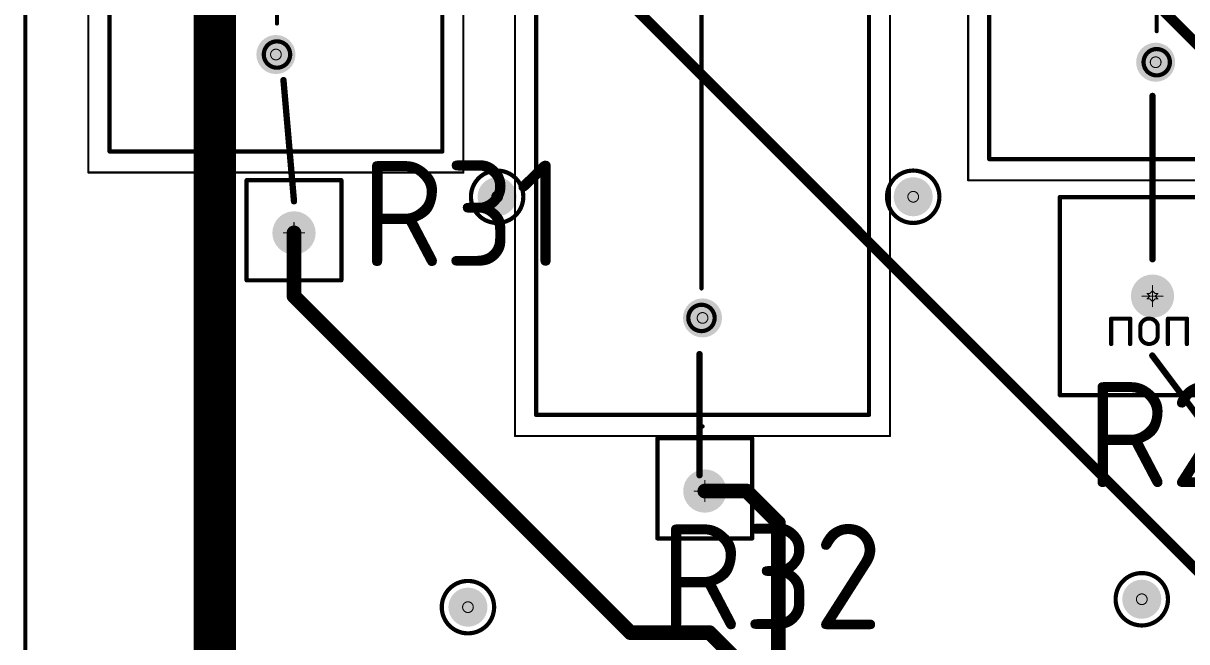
# Model space of a CAD drawing. Header units: millimetres. Extents: x 3219 to 51106, y -14166 to 2063.
# Drawn here: x 5516.4 to 5571.6, y 1854.7 to 1884.1 of the extents above; entities that cross this region are included whole.
import ezdxf

# ---------------------------------------------------------------- set-up
doc = ezdxf.new("R2010")
doc.units = ezdxf.units.MM
doc.layers.get('0').update_dxf_attribs({"lineweight": 53})
for name, color, linetype in [('Bottom Layer', 5, 'Continuous'), ('Bottom Solder', 6, 'Continuous'), ('Drill Drawing', 1, 'Continuous'), ('Mechanical 1', 6, 'Continuous'), ('Mechanical 15', 56, 'Continuous'), ('Multi-Layer', 9, 'Continuous'), ('Top 3D Body', 76, 'Continuous'), ('Top Layer', 1, 'Continuous'), ('Top Overlay', 2, 'Continuous'), ('Top Solder', 216, 'Continuous')]:
    doc.layers.add(name, color=color, linetype=linetype)
doc.styles.add('GOST type B', font='GOST_B.TTF', dxfattribs={"height": 3.5})

# ---------------------------------------------------------------- blocks, each defined once
blk = doc.blocks.new('_2_33__1___1PIN_8')
at = {"layer": 'Bottom Layer'}
h = blk.add_hatch(color=5, dxfattribs=at)
edge = h.paths.add_edge_path()
edge.add_arc((0, 0), 0.925, 0, 360)
at = {"layer": 'Bottom Solder'}
h = blk.add_hatch(color=6, dxfattribs=at)
edge = h.paths.add_edge_path()
edge.add_arc((0, 0), 1.027, 0, 360)
at = {"layer": 'Multi-Layer'}
h = blk.add_hatch(color=9, dxfattribs=at)
edge = h.paths.add_edge_path()
edge.add_arc((0, 0), 0.925, 0, 360)
at = {"layer": 'Top Layer'}
h = blk.add_hatch(color=1, dxfattribs=at)
edge = h.paths.add_edge_path()
edge.add_arc((0, 0), 0.925, 0, 360)
at = {"layer": 'Top Solder'}
h = blk.add_hatch(color=216, dxfattribs=at)
edge = h.paths.add_edge_path()
edge.add_arc((0, 0), 1.027, 0, 360)
at = {"layer": 'Mechanical 15'}
for points in [[(-0.5, 0, 0.05, 0.05, 0), (0.5, 0, 0.05, 0.05, 0)], [(0, 0.5, 0.05, 0.05, 0), (0, -0.5, 0.05, 0.05, 0)]]:
    blk.add_lwpolyline(points, format="xyseb", dxfattribs=at)
for points in [[(-0.513, 0, 0.025, 0.025, 1), (-0.488, 0, 0.025, 0.025, 1)], [(-0.013, 0.5, 0.025, 0.025, 1), (0.012, 0.5, 0.025, 0.025, 1)], [(0.487, 0, 0.025, 0.025, 1), (0.512, 0, 0.025, 0.025, 1)], [(-0.013, -0.5, 0.025, 0.025, 1), (0.012, -0.5, 0.025, 0.025, 1)]]:
    blk.add_lwpolyline(points, format="xyseb", close=True, dxfattribs=at)
at = {"layer": 'Top 3D Body'}
for points in [[(-2.25, 2.247, 0.2, 0.2, 0), (-2.25, -2.246, 0.2, 0.2, 0)], [(-2.25, 2.247, 0.2, 0.2, 0), (2.5, 2.247, 0.2, 0.2, 0)], [(2.5, 2.247, 0.2, 0.2, 0), (2.5, -2.246, 0.2, 0.2, 0)], [(-2.25, -2.246, 0.2, 0.2, 0), (2.5, -2.246, 0.2, 0.2, 0)]]:
    blk.add_lwpolyline(points, format="xyseb", dxfattribs=at)
for points in [[(-2.3, 2.247, 0.1, 0.1, 1), (-2.2, 2.247, 0.1, 0.1, 1)], [(-2.3, 2.247, 0.1, 0.1, 1), (-2.2, 2.247, 0.1, 0.1, 1)], [(2.45, 2.247, 0.1, 0.1, 1), (2.55, 2.247, 0.1, 0.1, 1)], [(2.45, 2.247, 0.1, 0.1, 1), (2.55, 2.247, 0.1, 0.1, 1)], [(-2.3, -2.246, 0.1, 0.1, 1), (-2.2, -2.246, 0.1, 0.1, 1)], [(-2.3, -2.246, 0.1, 0.1, 1), (-2.2, -2.246, 0.1, 0.1, 1)], [(2.45, -2.246, 0.1, 0.1, 1), (2.55, -2.246, 0.1, 0.1, 1)], [(2.45, -2.246, 0.1, 0.1, 1), (2.55, -2.246, 0.1, 0.1, 1)]]:
    blk.add_lwpolyline(points, format="xyseb", close=True, dxfattribs=at)
at = {"layer": 'Top Overlay'}
for points in [[(-2.25, 2.25, 0.2, 0.2, 0), (2.5, 2.25, 0.2, 0.2, 0)], [(-2.25, 2.25, 0.2, 0.2, 0), (-2.25, -2.25, 0.2, 0.2, 0)], [(2.5, 2.25, 0.2, 0.2, 0), (2.5, -2.25, 0.2, 0.2, 0)], [(-2.25, -2.25, 0.2, 0.2, 0), (2.5, -2.25, 0.2, 0.2, 0)]]:
    blk.add_lwpolyline(points, format="xyseb", dxfattribs=at)
for points in [[(-2.3, 2.25, 0.1, 0.1, 1), (-2.2, 2.25, 0.1, 0.1, 1)], [(-2.3, 2.25, 0.1, 0.1, 1), (-2.2, 2.25, 0.1, 0.1, 1)], [(2.45, 2.25, 0.1, 0.1, 1), (2.55, 2.25, 0.1, 0.1, 1)], [(2.45, 2.25, 0.1, 0.1, 1), (2.55, 2.25, 0.1, 0.1, 1)], [(-2.3, -2.25, 0.1, 0.1, 1), (-2.2, -2.25, 0.1, 0.1, 1)], [(-2.3, -2.25, 0.1, 0.1, 1), (-2.2, -2.25, 0.1, 0.1, 1)], [(2.45, -2.25, 0.1, 0.1, 1), (2.55, -2.25, 0.1, 0.1, 1)], [(2.45, -2.25, 0.1, 0.1, 1), (2.55, -2.25, 0.1, 0.1, 1)]]:
    blk.add_lwpolyline(points, format="xyseb", close=True, dxfattribs=at)
blk = doc.blocks.new('_2_33__1___1PIN_9')
at = {"layer": 'Bottom Layer'}
h = blk.add_hatch(color=5, dxfattribs=at)
edge = h.paths.add_edge_path()
edge.add_arc((0, 0), 0.925, 0, 360)
at = {"layer": 'Bottom Solder'}
h = blk.add_hatch(color=6, dxfattribs=at)
edge = h.paths.add_edge_path()
edge.add_arc((0, 0), 1.027, 0, 360)
at = {"layer": 'Multi-Layer'}
h = blk.add_hatch(color=9, dxfattribs=at)
edge = h.paths.add_edge_path()
edge.add_arc((0, 0), 0.925, 0, 360)
at = {"layer": 'Top Layer'}
h = blk.add_hatch(color=1, dxfattribs=at)
edge = h.paths.add_edge_path()
edge.add_arc((0, 0), 0.925, 0, 360)
at = {"layer": 'Top Solder'}
h = blk.add_hatch(color=216, dxfattribs=at)
edge = h.paths.add_edge_path()
edge.add_arc((0, 0), 1.027, 0, 360)
at = {"layer": 'Mechanical 15'}
for points in [[(-0.5, 0, 0.05, 0.05, 0), (0.5, 0, 0.05, 0.05, 0)], [(0, 0.5, 0.05, 0.05, 0), (0, -0.5, 0.05, 0.05, 0)]]:
    blk.add_lwpolyline(points, format="xyseb", dxfattribs=at)
for points in [[(-0.513, 0, 0.025, 0.025, 1), (-0.488, 0, 0.025, 0.025, 1)], [(-0.013, 0.5, 0.025, 0.025, 1), (0.012, 0.5, 0.025, 0.025, 1)], [(0.487, 0, 0.025, 0.025, 1), (0.512, 0, 0.025, 0.025, 1)], [(-0.013, -0.5, 0.025, 0.025, 1), (0.012, -0.5, 0.025, 0.025, 1)]]:
    blk.add_lwpolyline(points, format="xyseb", close=True, dxfattribs=at)
at = {"layer": 'Top 3D Body'}
for points in [[(-2.25, 2.247, 0.2, 0.2, 0), (-2.25, -2.246, 0.2, 0.2, 0)], [(-2.25, 2.247, 0.2, 0.2, 0), (2.5, 2.247, 0.2, 0.2, 0)], [(2.5, 2.247, 0.2, 0.2, 0), (2.5, -2.246, 0.2, 0.2, 0)], [(-2.25, -2.246, 0.2, 0.2, 0), (2.5, -2.246, 0.2, 0.2, 0)]]:
    blk.add_lwpolyline(points, format="xyseb", dxfattribs=at)
for points in [[(-2.3, 2.247, 0.1, 0.1, 1), (-2.2, 2.247, 0.1, 0.1, 1)], [(-2.3, 2.247, 0.1, 0.1, 1), (-2.2, 2.247, 0.1, 0.1, 1)], [(2.45, 2.247, 0.1, 0.1, 1), (2.55, 2.247, 0.1, 0.1, 1)], [(2.45, 2.247, 0.1, 0.1, 1), (2.55, 2.247, 0.1, 0.1, 1)], [(-2.3, -2.246, 0.1, 0.1, 1), (-2.2, -2.246, 0.1, 0.1, 1)], [(-2.3, -2.246, 0.1, 0.1, 1), (-2.2, -2.246, 0.1, 0.1, 1)], [(2.45, -2.246, 0.1, 0.1, 1), (2.55, -2.246, 0.1, 0.1, 1)], [(2.45, -2.246, 0.1, 0.1, 1), (2.55, -2.246, 0.1, 0.1, 1)]]:
    blk.add_lwpolyline(points, format="xyseb", close=True, dxfattribs=at)
at = {"layer": 'Top Overlay'}
for points in [[(-2.25, 2.25, 0.2, 0.2, 0), (2.5, 2.25, 0.2, 0.2, 0)], [(-2.25, 2.25, 0.2, 0.2, 0), (-2.25, -2.25, 0.2, 0.2, 0)], [(2.5, 2.25, 0.2, 0.2, 0), (2.5, -2.25, 0.2, 0.2, 0)], [(-2.25, -2.25, 0.2, 0.2, 0), (2.5, -2.25, 0.2, 0.2, 0)]]:
    blk.add_lwpolyline(points, format="xyseb", dxfattribs=at)
for points in [[(-2.3, 2.25, 0.1, 0.1, 1), (-2.2, 2.25, 0.1, 0.1, 1)], [(-2.3, 2.25, 0.1, 0.1, 1), (-2.2, 2.25, 0.1, 0.1, 1)], [(2.45, 2.25, 0.1, 0.1, 1), (2.55, 2.25, 0.1, 0.1, 1)], [(2.45, 2.25, 0.1, 0.1, 1), (2.55, 2.25, 0.1, 0.1, 1)], [(-2.3, -2.25, 0.1, 0.1, 1), (-2.2, -2.25, 0.1, 0.1, 1)], [(-2.3, -2.25, 0.1, 0.1, 1), (-2.2, -2.25, 0.1, 0.1, 1)], [(2.45, -2.25, 0.1, 0.1, 1), (2.55, -2.25, 0.1, 0.1, 1)], [(2.45, -2.25, 0.1, 0.1, 1), (2.55, -2.25, 0.1, 0.1, 1)]]:
    blk.add_lwpolyline(points, format="xyseb", close=True, dxfattribs=at)
blk = doc.blocks.new('DAR71210TU_14')
at = {"layer": 'Bottom Layer'}
h = blk.add_hatch(color=5, dxfattribs=at)
edge = h.paths.add_edge_path()
edge.add_arc((50.8, 0), 0.825, 0, 360)
at = {"layer": 'Bottom Solder'}
h = blk.add_hatch(color=6, dxfattribs=at)
edge = h.paths.add_edge_path()
edge.add_arc((50.8, 0), 0.927, 0, 360)
at = {"layer": 'Multi-Layer'}
h = blk.add_hatch(color=9, dxfattribs=at)
edge = h.paths.add_edge_path()
edge.add_arc((50.8, 0), 0.825, 0, 360)
at = {"layer": 'Top Layer'}
h = blk.add_hatch(color=1, dxfattribs=at)
edge = h.paths.add_edge_path()
edge.add_arc((50.8, 0), 0.825, 0, 360)
at = {"layer": 'Top Solder'}
h = blk.add_hatch(color=216, dxfattribs=at)
edge = h.paths.add_edge_path()
edge.add_arc((50.8, 0), 0.927, 0, 360)
at = {"layer": 'Mechanical 15'}
for points in [[(56.4, -8.9, 0.1, 0.1, 0), (56.4, 8.9, 0.1, 0.1, 0)], [(-5.6, -8.9, 0.1, 0.1, 0), (56.4, -8.9, 0.1, 0.1, 0)]]:
    blk.add_lwpolyline(points, format="xyseb", dxfattribs=at)
blk.add_lwpolyline([(56.375, -8.9, 0.05, 0.05, 1), (56.425, -8.9, 0.05, 0.05, 1)], format="xyseb", close=True, dxfattribs=at)
blk.add_lwpolyline([(56.375, -8.9, 0.05, 0.05, 1), (56.425, -8.9, 0.05, 0.05, 1)], format="xyseb", close=True, dxfattribs=at)
at = {"layer": 'Top 3D Body'}
for points in [[(55.4, -7.9, 0.1, 0.1, 0), (55.4, 7.9, 0.1, 0.1, 0)], [(-4.6, -7.9, 0.1, 0.1, 0), (55.4, -7.9, 0.1, 0.1, 0)]]:
    blk.add_lwpolyline(points, format="xyseb", dxfattribs=at)
blk.add_lwpolyline([(55.375, -7.9, 0.05, 0.05, 1), (55.425, -7.9, 0.05, 0.05, 1)], format="xyseb", close=True, dxfattribs=at)
blk.add_lwpolyline([(55.375, -7.9, 0.05, 0.05, 1), (55.425, -7.9, 0.05, 0.05, 1)], format="xyseb", close=True, dxfattribs=at)
at = {"layer": 'Top Overlay'}
for points in [[(55.4, -7.9, 0.2, 0.2, 0), (55.4, 7.9, 0.2, 0.2, 0)], [(24.375, 0.05, 0.2, 0.2, 0), (49.325, 0.05, 0.2, 0.2, 0)], [(-4.6, -7.9, 0.2, 0.2, 0), (55.4, -7.9, 0.2, 0.2, 0)]]:
    blk.add_lwpolyline(points, format="xyseb", dxfattribs=at)
for points in [[(51.425, 0.05, 0.2, 0.2, 1), (50.175, 0.05, 0.2, 0.2, 1)], [(49.275, 0.05, 0.1, 0.1, 1), (49.375, 0.05, 0.1, 0.1, 1)], [(50.125, 0.05, 0.1, 0.1, 1), (50.225, 0.05, 0.1, 0.1, 1)], [(51.375, 0.05, 0.1, 0.1, 1), (51.475, 0.05, 0.1, 0.1, 1)], [(55.35, -7.9, 0.1, 0.1, 1), (55.45, -7.9, 0.1, 0.1, 1)], [(55.35, -7.9, 0.1, 0.1, 1), (55.45, -7.9, 0.1, 0.1, 1)]]:
    blk.add_lwpolyline(points, format="xyseb", close=True, dxfattribs=at)
blk = doc.blocks.new('_2_33_2_1PIN_31')
at = {"layer": 'Bottom Layer'}
h = blk.add_hatch(color=5, dxfattribs=at)
edge = h.paths.add_edge_path()
edge.add_arc((0, 0), 0.925, 0, 360)
at = {"layer": 'Bottom Solder'}
h = blk.add_hatch(color=6, dxfattribs=at)
edge = h.paths.add_edge_path()
edge.add_arc((0, 0), 1.027, 0, 360)
at = {"layer": 'Multi-Layer'}
h = blk.add_hatch(color=9, dxfattribs=at)
edge = h.paths.add_edge_path()
edge.add_arc((0, 0), 0.925, 0, 360)
at = {"layer": 'Top Layer'}
h = blk.add_hatch(color=1, dxfattribs=at)
edge = h.paths.add_edge_path()
edge.add_arc((0, 0), 0.925, 0, 360)
at = {"layer": 'Top Solder'}
h = blk.add_hatch(color=216, dxfattribs=at)
edge = h.paths.add_edge_path()
edge.add_arc((0, 0), 1.027, 0, 360)
at = {"layer": 'Mechanical 1'}
for points in [[(4.7, 4.4, 0.2, 0.2, 0), (-4.7, 4.4, 0.2, 0.2, 0)], [(-4.7, -4.4, 0.2, 0.2, 0), (-4.7, 4.4, 0.2, 0.2, 0)], [(4.7, -4.4, 0.2, 0.2, 0), (4.7, 4.4, 0.2, 0.2, 0)], [(4.7, -4.4, 0.2, 0.2, 0), (-4.7, -4.4, 0.2, 0.2, 0)]]:
    blk.add_lwpolyline(points, format="xyseb", dxfattribs=at)
for points in [[(-4.75, 4.4, 0.1, 0.1, 1), (-4.65, 4.4, 0.1, 0.1, 1)], [(-4.75, 4.4, 0.1, 0.1, 1), (-4.65, 4.4, 0.1, 0.1, 1)], [(4.65, 4.4, 0.1, 0.1, 1), (4.75, 4.4, 0.1, 0.1, 1)], [(4.65, 4.4, 0.1, 0.1, 1), (4.75, 4.4, 0.1, 0.1, 1)], [(-4.75, -4.4, 0.1, 0.1, 1), (-4.65, -4.4, 0.1, 0.1, 1)], [(-4.75, -4.4, 0.1, 0.1, 1), (-4.65, -4.4, 0.1, 0.1, 1)], [(4.65, -4.4, 0.1, 0.1, 1), (4.75, -4.4, 0.1, 0.1, 1)], [(4.65, -4.4, 0.1, 0.1, 1), (4.75, -4.4, 0.1, 0.1, 1)]]:
    blk.add_lwpolyline(points, format="xyseb", close=True, dxfattribs=at)
at = {"layer": 'Mechanical 15'}
for points in [[(0.5, 0, 0.05, 0.05, 0), (-0.5, 0, 0.05, 0.05, 0)], [(0, -0.5, 0.05, 0.05, 0), (0, 0.5, 0.05, 0.05, 0)]]:
    blk.add_lwpolyline(points, format="xyseb", dxfattribs=at)
for points in [[(-0.513, 0, 0.025, 0.025, 1), (-0.488, 0, 0.025, 0.025, 1)], [(-0.013, 0.5, 0.025, 0.025, 1), (0.012, 0.5, 0.025, 0.025, 1)], [(0.487, 0, 0.025, 0.025, 1), (0.512, 0, 0.025, 0.025, 1)], [(-0.013, -0.5, 0.025, 0.025, 1), (0.012, -0.5, 0.025, 0.025, 1)]]:
    blk.add_lwpolyline(points, format="xyseb", close=True, dxfattribs=at)
at = {"layer": 'Top Overlay'}
for points in [[(-4.7, -4.4, 0.2, 0.2, 0), (-4.7, 4.4, 0.2, 0.2, 0)], [(4.7, 4.4, 0.2, 0.2, 0), (-4.7, 4.4, 0.2, 0.2, 0)], [(4.7, -4.4, 0.2, 0.2, 0), (4.7, 4.4, 0.2, 0.2, 0)], [(4.7, -4.4, 0.2, 0.2, 0), (-4.7, -4.4, 0.2, 0.2, 0)]]:
    blk.add_lwpolyline(points, format="xyseb", dxfattribs=at)
for points in [[(-4.75, 4.4, 0.1, 0.1, 1), (-4.65, 4.4, 0.1, 0.1, 1)], [(-4.75, 4.4, 0.1, 0.1, 1), (-4.65, 4.4, 0.1, 0.1, 1)], [(4.65, 4.4, 0.1, 0.1, 1), (4.75, 4.4, 0.1, 0.1, 1)], [(4.65, 4.4, 0.1, 0.1, 1), (4.75, 4.4, 0.1, 0.1, 1)], [(-4.75, -4.4, 0.1, 0.1, 1), (-4.65, -4.4, 0.1, 0.1, 1)], [(-4.75, -4.4, 0.1, 0.1, 1), (-4.65, -4.4, 0.1, 0.1, 1)], [(4.65, -4.4, 0.1, 0.1, 1), (4.75, -4.4, 0.1, 0.1, 1)], [(4.65, -4.4, 0.1, 0.1, 1), (4.75, -4.4, 0.1, 0.1, 1)]]:
    blk.add_lwpolyline(points, format="xyseb", close=True, dxfattribs=at)
blk = doc.blocks.new('DAR71210TU_78')
at = {"layer": 'Bottom Layer'}
h = blk.add_hatch(color=5, dxfattribs=at)
edge = h.paths.add_edge_path()
edge.add_arc((0, 0), 0.825, 0, 360)
at = {"layer": 'Bottom Solder'}
h = blk.add_hatch(color=6, dxfattribs=at)
edge = h.paths.add_edge_path()
edge.add_arc((0, 0), 0.927, 0, 360)
at = {"layer": 'Multi-Layer'}
h = blk.add_hatch(color=9, dxfattribs=at)
edge = h.paths.add_edge_path()
edge.add_arc((0, 0), 0.825, 0, 360)
at = {"layer": 'Top Layer'}
h = blk.add_hatch(color=1, dxfattribs=at)
edge = h.paths.add_edge_path()
edge.add_arc((0, 0), 0.825, 0, 360)
at = {"layer": 'Top Solder'}
h = blk.add_hatch(color=216, dxfattribs=at)
edge = h.paths.add_edge_path()
edge.add_arc((0, 0), 0.927, 0, 360)
at = {"layer": 'Mechanical 15'}
for points in [[(56.4, 8.9, 0.1, 0.1, 0), (-5.6, 8.9, 0.1, 0.1, 0)], [(-5.6, 8.9, 0.1, 0.1, 0), (-5.6, -8.9, 0.1, 0.1, 0)], [(-5.6, -8.9, 0.1, 0.1, 0), (56.4, -8.9, 0.1, 0.1, 0)]]:
    blk.add_lwpolyline(points, format="xyseb", dxfattribs=at)
for points in [[(-5.625, 8.9, 0.05, 0.05, 1), (-5.575, 8.9, 0.05, 0.05, 1)], [(-5.625, 8.9, 0.05, 0.05, 1), (-5.575, 8.9, 0.05, 0.05, 1)], [(-5.625, -8.9, 0.05, 0.05, 1), (-5.575, -8.9, 0.05, 0.05, 1)], [(-5.625, -8.9, 0.05, 0.05, 1), (-5.575, -8.9, 0.05, 0.05, 1)]]:
    blk.add_lwpolyline(points, format="xyseb", close=True, dxfattribs=at)
at = {"layer": 'Top 3D Body'}
for points in [[(-4.6, 7.9, 0.1, 0.1, 0), (55.4, 7.9, 0.1, 0.1, 0)], [(-4.6, 7.9, 0.1, 0.1, 0), (-4.6, -7.9, 0.1, 0.1, 0)], [(-4.6, -7.9, 0.1, 0.1, 0), (55.4, -7.9, 0.1, 0.1, 0)]]:
    blk.add_lwpolyline(points, format="xyseb", dxfattribs=at)
for points in [[(-4.625, 7.9, 0.05, 0.05, 1), (-4.575, 7.9, 0.05, 0.05, 1)], [(-4.625, 7.9, 0.05, 0.05, 1), (-4.575, 7.9, 0.05, 0.05, 1)], [(-4.625, -7.9, 0.05, 0.05, 1), (-4.575, -7.9, 0.05, 0.05, 1)], [(-4.625, -7.9, 0.05, 0.05, 1), (-4.575, -7.9, 0.05, 0.05, 1)]]:
    blk.add_lwpolyline(points, format="xyseb", close=True, dxfattribs=at)
at = {"layer": 'Top Overlay'}
for points in [[(-4.6, 7.9, 0.2, 0.2, 0), (55.4, 7.9, 0.2, 0.2, 0)], [(-4.6, 7.9, 0.2, 0.2, 0), (-4.6, -7.9, 0.2, 0.2, 0)], [(-5.2, 0, 0.1, 0.1, -1), (-5.1, 0, 0.1, 0.1, 0)], [(-5.1, 0, 0.1, 0.1, -1), (-5.2, 0, 0.1, 0.1, 0)], [(21.875, 0.05, 0.2, 0.2, 0), (1.4, 0.05, 0.2, 0.2, 0)], [(-4.6, -7.9, 0.2, 0.2, 0), (55.4, -7.9, 0.2, 0.2, 0)]]:
    blk.add_lwpolyline(points, format="xyseb", dxfattribs=at)
for points in [[(-4.65, 7.9, 0.1, 0.1, 1), (-4.55, 7.9, 0.1, 0.1, 1)], [(-4.65, 7.9, 0.1, 0.1, 1), (-4.55, 7.9, 0.1, 0.1, 1)], [(0.625, 0.05, 0.2, 0.2, 1), (-0.625, 0.05, 0.2, 0.2, 1)], [(-5.225, 0, 0.05, 0.05, 1), (-5.175, 0, 0.05, 0.05, 1)], [(-5.225, 0, 0.05, 0.05, 1), (-5.175, 0, 0.05, 0.05, 1)], [(-5.125, 0, 0.05, 0.05, 1), (-5.075, 0, 0.05, 0.05, 1)], [(-5.125, 0, 0.05, 0.05, 1), (-5.075, 0, 0.05, 0.05, 1)], [(-0.675, 0.05, 0.1, 0.1, 1), (-0.575, 0.05, 0.1, 0.1, 1)], [(0.575, 0.05, 0.1, 0.1, 1), (0.675, 0.05, 0.1, 0.1, 1)], [(1.35, 0.05, 0.1, 0.1, 1), (1.45, 0.05, 0.1, 0.1, 1)], [(-4.65, -7.9, 0.1, 0.1, 1), (-4.55, -7.9, 0.1, 0.1, 1)], [(-4.65, -7.9, 0.1, 0.1, 1), (-4.55, -7.9, 0.1, 0.1, 1)]]:
    blk.add_lwpolyline(points, format="xyseb", close=True, dxfattribs=at)
blk = doc.blocks.new('DAR71210TU_79')
at = {"layer": 'Bottom Layer'}
h = blk.add_hatch(color=5, dxfattribs=at)
edge = h.paths.add_edge_path()
edge.add_arc((50.8, 0), 0.825, 0, 360)
at = {"layer": 'Bottom Solder'}
h = blk.add_hatch(color=6, dxfattribs=at)
edge = h.paths.add_edge_path()
edge.add_arc((50.8, 0), 0.927, 0, 360)
at = {"layer": 'Multi-Layer'}
h = blk.add_hatch(color=9, dxfattribs=at)
edge = h.paths.add_edge_path()
edge.add_arc((50.8, 0), 0.825, 0, 360)
at = {"layer": 'Top Layer'}
h = blk.add_hatch(color=1, dxfattribs=at)
edge = h.paths.add_edge_path()
edge.add_arc((50.8, 0), 0.825, 0, 360)
at = {"layer": 'Top Solder'}
h = blk.add_hatch(color=216, dxfattribs=at)
edge = h.paths.add_edge_path()
edge.add_arc((50.8, 0), 0.927, 0, 360)
at = {"layer": 'Mechanical 15'}
for points in [[(56.4, 8.9, 0.1, 0.1, 0), (-5.6, 8.9, 0.1, 0.1, 0)], [(56.4, -8.9, 0.1, 0.1, 0), (56.4, 8.9, 0.1, 0.1, 0)], [(56.4, -8.9, 0.1, 0.1, 0), (-5.6, -8.9, 0.1, 0.1, 0)]]:
    blk.add_lwpolyline(points, format="xyseb", dxfattribs=at)
for points in [[(56.375, 8.9, 0.05, 0.05, 1), (56.425, 8.9, 0.05, 0.05, 1)], [(56.375, 8.9, 0.05, 0.05, 1), (56.425, 8.9, 0.05, 0.05, 1)], [(56.375, -8.9, 0.05, 0.05, 1), (56.425, -8.9, 0.05, 0.05, 1)], [(56.375, -8.9, 0.05, 0.05, 1), (56.425, -8.9, 0.05, 0.05, 1)]]:
    blk.add_lwpolyline(points, format="xyseb", close=True, dxfattribs=at)
at = {"layer": 'Top 3D Body'}
for points in [[(55.4, 7.9, 0.1, 0.1, 0), (-4.6, 7.9, 0.1, 0.1, 0)], [(55.4, -7.9, 0.1, 0.1, 0), (55.4, 7.9, 0.1, 0.1, 0)], [(55.4, -7.9, 0.1, 0.1, 0), (-4.6, -7.9, 0.1, 0.1, 0)]]:
    blk.add_lwpolyline(points, format="xyseb", dxfattribs=at)
for points in [[(55.375, 7.9, 0.05, 0.05, 1), (55.425, 7.9, 0.05, 0.05, 1)], [(55.375, 7.9, 0.05, 0.05, 1), (55.425, 7.9, 0.05, 0.05, 1)], [(55.375, -7.9, 0.05, 0.05, 1), (55.425, -7.9, 0.05, 0.05, 1)], [(55.375, -7.9, 0.05, 0.05, 1), (55.425, -7.9, 0.05, 0.05, 1)]]:
    blk.add_lwpolyline(points, format="xyseb", close=True, dxfattribs=at)
at = {"layer": 'Top Overlay'}
for points in [[(55.4, 7.9, 0.2, 0.2, 0), (-4.6, 7.9, 0.2, 0.2, 0)], [(55.4, -7.9, 0.2, 0.2, 0), (55.4, 7.9, 0.2, 0.2, 0)], [(49.325, 0.05, 0.2, 0.2, 0), (24.375, 0.05, 0.2, 0.2, 0)], [(55.4, -7.9, 0.2, 0.2, 0), (-4.6, -7.9, 0.2, 0.2, 0)]]:
    blk.add_lwpolyline(points, format="xyseb", dxfattribs=at)
for points in [[(55.35, 7.9, 0.1, 0.1, 1), (55.45, 7.9, 0.1, 0.1, 1)], [(55.35, 7.9, 0.1, 0.1, 1), (55.45, 7.9, 0.1, 0.1, 1)], [(51.425, 0.05, 0.2, 0.2, 1), (50.175, 0.05, 0.2, 0.2, 1)], [(49.275, 0.05, 0.1, 0.1, 1), (49.375, 0.05, 0.1, 0.1, 1)], [(50.125, 0.05, 0.1, 0.1, 1), (50.225, 0.05, 0.1, 0.1, 1)], [(51.375, 0.05, 0.1, 0.1, 1), (51.475, 0.05, 0.1, 0.1, 1)], [(55.35, -7.9, 0.1, 0.1, 1), (55.45, -7.9, 0.1, 0.1, 1)], [(55.35, -7.9, 0.1, 0.1, 1), (55.45, -7.9, 0.1, 0.1, 1)]]:
    blk.add_lwpolyline(points, format="xyseb", close=True, dxfattribs=at)

msp = doc.modelspace()

# ---------------------------------------------------------------- hatches: boundary and pattern name
at = {"layer": 'Bottom Layer'}
h = msp.add_hatch(color=5, dxfattribs=at)
edge = h.paths.add_edge_path()
edge.add_arc((5538.871, 1875.823), 0.825, 0, 360)
h = msp.add_hatch(color=5, dxfattribs=at)
edge = h.paths.add_edge_path()
edge.add_arc((5558.621, 1875.823), 0.825, 0, 360)
h = msp.add_hatch(color=5, dxfattribs=at)
edge = h.paths.add_edge_path()
edge.add_arc((5569.471, 1856.723), 0.825, 0, 360)
h = msp.add_hatch(color=5, dxfattribs=at)
edge = h.paths.add_edge_path()
edge.add_arc((5537.486, 1856.348), 0.825, 0, 360)
at = {"layer": 'Bottom Solder'}
h = msp.add_hatch(color=6, dxfattribs=at)
edge = h.paths.add_edge_path()
edge.add_arc((5538.871, 1875.823), 0.927, 0, 360)
h = msp.add_hatch(color=6, dxfattribs=at)
edge = h.paths.add_edge_path()
edge.add_arc((5558.621, 1875.823), 0.927, 0, 360)
h = msp.add_hatch(color=6, dxfattribs=at)
edge = h.paths.add_edge_path()
edge.add_arc((5537.486, 1856.348), 0.927, 0, 360)
h = msp.add_hatch(color=6, dxfattribs=at)
edge = h.paths.add_edge_path()
edge.add_arc((5569.471, 1856.723), 0.927, 0, 360)
at = {"layer": 'Multi-Layer'}
h = msp.add_hatch(color=9, dxfattribs=at)
edge = h.paths.add_edge_path()
edge.add_arc((5538.871, 1875.823), 0.825, 0, 360)
h = msp.add_hatch(color=9, dxfattribs=at)
edge = h.paths.add_edge_path()
edge.add_arc((5558.621, 1875.823), 0.825, 0, 360)
h = msp.add_hatch(color=9, dxfattribs=at)
edge = h.paths.add_edge_path()
edge.add_arc((5569.471, 1856.723), 0.825, 0, 360)
h = msp.add_hatch(color=9, dxfattribs=at)
edge = h.paths.add_edge_path()
edge.add_arc((5537.486, 1856.348), 0.825, 0, 360)
at = {"layer": 'Top Layer'}
h = msp.add_hatch(color=1, dxfattribs=at)
edge = h.paths.add_edge_path()
edge.add_arc((5538.871, 1875.823), 0.825, 0, 360)
h = msp.add_hatch(color=1, dxfattribs=at)
edge = h.paths.add_edge_path()
edge.add_arc((5558.621, 1875.823), 0.825, 0, 360)
h = msp.add_hatch(color=1, dxfattribs=at)
edge = h.paths.add_edge_path()
edge.add_arc((5569.471, 1856.723), 0.825, 0, 360)
h = msp.add_hatch(color=1, dxfattribs=at)
edge = h.paths.add_edge_path()
edge.add_arc((5537.486, 1856.348), 0.825, 0, 360)
at = {"layer": 'Top Solder'}
h = msp.add_hatch(color=216, dxfattribs=at)
edge = h.paths.add_edge_path()
edge.add_arc((5538.871, 1875.823), 0.927, 0, 360)
h = msp.add_hatch(color=216, dxfattribs=at)
edge = h.paths.add_edge_path()
edge.add_arc((5558.621, 1875.823), 0.927, 0, 360)
h = msp.add_hatch(color=216, dxfattribs=at)
edge = h.paths.add_edge_path()
edge.add_arc((5537.486, 1856.348), 0.927, 0, 360)
h = msp.add_hatch(color=216, dxfattribs=at)
edge = h.paths.add_edge_path()
edge.add_arc((5569.471, 1856.723), 0.927, 0, 360)

# ---------------------------------------------------------------- linework, layer by layer
at = {"layer": 'Bottom Layer'}
for points in [[(5525.471, 1844.702, 2, 2, 0), (5525.471, 1949.223, 2, 2, 0)], [(5529.229, 1871.108, 0.7, 0.7, 0), (5529.229, 1874.108, 0.7, 0.7, 0)], [(5529.229, 1871.108, 0.7, 0.7, 0), (5545.194, 1855.142, 0.7, 0.7, 0)], [(5545.194, 1855.142, 0.7, 0.7, 0), (5548.944, 1855.142, 0.7, 0.7, 0)], [(5548.944, 1855.142, 0.7, 0.7, 0), (5583.471, 1820.616, 0.7, 0.7, 0)]]:
    msp.add_lwpolyline(points, format="xyseb", dxfattribs=at)
for points in [[(5529.054, 1874.108, 0.35, 0.35, 1), (5529.404, 1874.108, 0.35, 0.35, 1)], [(5529.054, 1871.108, 0.35, 0.35, 1), (5529.404, 1871.108, 0.35, 0.35, 1)], [(5529.054, 1871.108, 0.35, 0.35, 1), (5529.404, 1871.108, 0.35, 0.35, 1)], [(5545.019, 1855.142, 0.35, 0.35, 1), (5545.369, 1855.142, 0.35, 0.35, 1)], [(5545.019, 1855.142, 0.35, 0.35, 1), (5545.369, 1855.142, 0.35, 0.35, 1)], [(5548.769, 1855.142, 0.35, 0.35, 1), (5549.119, 1855.142, 0.35, 0.35, 1)], [(5548.769, 1855.142, 0.35, 0.35, 1), (5549.119, 1855.142, 0.35, 0.35, 1)]]:
    msp.add_lwpolyline(points, format="xyseb", close=True, dxfattribs=at)
at = {"layer": 'Drill Drawing'}
for points in [[(5528.625, 1882.573, 0.0508, 0.0508, 1), (5528.117, 1882.573, 0.0508, 0.0508, 1)], [(5528.104, 1882.573, 0.0254, 0.0254, 1), (5528.129, 1882.573, 0.0254, 0.0254, 1)], [(5528.612, 1882.573, 0.0254, 0.0254, 1), (5528.637, 1882.573, 0.0254, 0.0254, 1)], [(5570.383, 1882.208, 0.0508, 0.0508, 1), (5569.875, 1882.208, 0.0508, 0.0508, 1)], [(5569.862, 1882.208, 0.0254, 0.0254, 1), (5569.887, 1882.208, 0.0254, 0.0254, 1)], [(5570.37, 1882.208, 0.0254, 0.0254, 1), (5570.395, 1882.208, 0.0254, 0.0254, 1)], [(5539.125, 1875.823, 0.0508, 0.0508, 1), (5538.617, 1875.823, 0.0508, 0.0508, 1)], [(5558.875, 1875.823, 0.0508, 0.0508, 1), (5558.367, 1875.823, 0.0508, 0.0508, 1)], [(5538.604, 1875.823, 0.0254, 0.0254, 1), (5538.629, 1875.823, 0.0254, 0.0254, 1)], [(5539.112, 1875.823, 0.0254, 0.0254, 1), (5539.137, 1875.823, 0.0254, 0.0254, 1)], [(5558.354, 1875.823, 0.0254, 0.0254, 1), (5558.379, 1875.823, 0.0254, 0.0254, 1)], [(5558.862, 1875.823, 0.0254, 0.0254, 1), (5558.887, 1875.823, 0.0254, 0.0254, 1)], [(5529.216, 1874.362, 0.0254, 0.0254, 1), (5529.241, 1874.362, 0.0254, 0.0254, 1)], [(5529.216, 1874.362, 0.0254, 0.0254, 1), (5529.241, 1874.362, 0.0254, 0.0254, 1)], [(5528.962, 1874.235, 0.0254, 0.0254, 1), (5528.987, 1874.235, 0.0254, 0.0254, 1)], [(5528.962, 1874.235, 0.0254, 0.0254, 1), (5528.987, 1874.235, 0.0254, 0.0254, 1)], [(5528.962, 1873.981, 0.0254, 0.0254, 1), (5528.987, 1873.981, 0.0254, 0.0254, 1)], [(5528.962, 1873.981, 0.0254, 0.0254, 1), (5528.987, 1873.981, 0.0254, 0.0254, 1)], [(5529.089, 1874.235, 0.0254, 0.0254, 1), (5529.114, 1874.235, 0.0254, 0.0254, 1)], [(5529.089, 1874.235, 0.0254, 0.0254, 1), (5529.114, 1874.235, 0.0254, 0.0254, 1)], [(5529.089, 1874.108, 0.0254, 0.0254, 1), (5529.114, 1874.108, 0.0254, 0.0254, 1)], [(5529.089, 1874.108, 0.0254, 0.0254, 1), (5529.114, 1874.108, 0.0254, 0.0254, 1)], [(5529.089, 1873.981, 0.0254, 0.0254, 1), (5529.114, 1873.981, 0.0254, 0.0254, 1)], [(5529.089, 1873.981, 0.0254, 0.0254, 1), (5529.114, 1873.981, 0.0254, 0.0254, 1)], [(5529.216, 1873.854, 0.0254, 0.0254, 1), (5529.241, 1873.854, 0.0254, 0.0254, 1)], [(5529.216, 1873.854, 0.0254, 0.0254, 1), (5529.241, 1873.854, 0.0254, 0.0254, 1)], [(5529.343, 1874.235, 0.0254, 0.0254, 1), (5529.368, 1874.235, 0.0254, 0.0254, 1)], [(5529.343, 1874.235, 0.0254, 0.0254, 1), (5529.368, 1874.235, 0.0254, 0.0254, 1)], [(5529.343, 1874.108, 0.0254, 0.0254, 1), (5529.368, 1874.108, 0.0254, 0.0254, 1)], [(5529.343, 1874.108, 0.0254, 0.0254, 1), (5529.368, 1874.108, 0.0254, 0.0254, 1)], [(5529.343, 1873.981, 0.0254, 0.0254, 1), (5529.368, 1873.981, 0.0254, 0.0254, 1)], [(5529.343, 1873.981, 0.0254, 0.0254, 1), (5529.368, 1873.981, 0.0254, 0.0254, 1)], [(5529.47, 1874.235, 0.0254, 0.0254, 1), (5529.495, 1874.235, 0.0254, 0.0254, 1)], [(5529.47, 1874.235, 0.0254, 0.0254, 1), (5529.495, 1874.235, 0.0254, 0.0254, 1)], [(5529.47, 1873.981, 0.0254, 0.0254, 1), (5529.495, 1873.981, 0.0254, 0.0254, 1)], [(5529.47, 1873.981, 0.0254, 0.0254, 1), (5529.495, 1873.981, 0.0254, 0.0254, 1)], [(5569.712, 1871.235, 0.0254, 0.0254, 1), (5569.737, 1871.235, 0.0254, 0.0254, 1)], [(5569.712, 1871.235, 0.0254, 0.0254, 1), (5569.737, 1871.235, 0.0254, 0.0254, 1)], [(5569.839, 1871.235, 0.0254, 0.0254, 1), (5569.864, 1871.235, 0.0254, 0.0254, 1)], [(5569.839, 1871.235, 0.0254, 0.0254, 1), (5569.864, 1871.235, 0.0254, 0.0254, 1)], [(5569.839, 1871.108, 0.0254, 0.0254, 1), (5569.864, 1871.108, 0.0254, 0.0254, 1)], [(5569.839, 1871.108, 0.0254, 0.0254, 1), (5569.864, 1871.108, 0.0254, 0.0254, 1)], [(5569.966, 1871.362, 0.0254, 0.0254, 1), (5569.991, 1871.362, 0.0254, 0.0254, 1)], [(5569.966, 1871.362, 0.0254, 0.0254, 1), (5569.991, 1871.362, 0.0254, 0.0254, 1)], [(5570.093, 1871.235, 0.0254, 0.0254, 1), (5570.118, 1871.235, 0.0254, 0.0254, 1)], [(5570.093, 1871.235, 0.0254, 0.0254, 1), (5570.118, 1871.235, 0.0254, 0.0254, 1)], [(5570.093, 1871.108, 0.0254, 0.0254, 1), (5570.118, 1871.108, 0.0254, 0.0254, 1)], [(5570.093, 1871.108, 0.0254, 0.0254, 1), (5570.118, 1871.108, 0.0254, 0.0254, 1)], [(5570.22, 1871.235, 0.0254, 0.0254, 1), (5570.245, 1871.235, 0.0254, 0.0254, 1)], [(5570.22, 1871.235, 0.0254, 0.0254, 1), (5570.245, 1871.235, 0.0254, 0.0254, 1)], [(5569.712, 1870.981, 0.0254, 0.0254, 1), (5569.737, 1870.981, 0.0254, 0.0254, 1)], [(5569.712, 1870.981, 0.0254, 0.0254, 1), (5569.737, 1870.981, 0.0254, 0.0254, 1)], [(5569.839, 1870.981, 0.0254, 0.0254, 1), (5569.864, 1870.981, 0.0254, 0.0254, 1)], [(5569.839, 1870.981, 0.0254, 0.0254, 1), (5569.864, 1870.981, 0.0254, 0.0254, 1)], [(5569.966, 1870.854, 0.0254, 0.0254, 1), (5569.991, 1870.854, 0.0254, 0.0254, 1)], [(5569.966, 1870.854, 0.0254, 0.0254, 1), (5569.991, 1870.854, 0.0254, 0.0254, 1)], [(5570.093, 1870.981, 0.0254, 0.0254, 1), (5570.118, 1870.981, 0.0254, 0.0254, 1)], [(5570.093, 1870.981, 0.0254, 0.0254, 1), (5570.118, 1870.981, 0.0254, 0.0254, 1)], [(5570.22, 1870.981, 0.0254, 0.0254, 1), (5570.245, 1870.981, 0.0254, 0.0254, 1)], [(5570.22, 1870.981, 0.0254, 0.0254, 1), (5570.245, 1870.981, 0.0254, 0.0254, 1)], [(5548.875, 1870.073, 0.0508, 0.0508, 1), (5548.367, 1870.073, 0.0508, 0.0508, 1)], [(5548.354, 1870.073, 0.0254, 0.0254, 1), (5548.379, 1870.073, 0.0254, 0.0254, 1)], [(5548.862, 1870.073, 0.0254, 0.0254, 1), (5548.887, 1870.073, 0.0254, 0.0254, 1)], [(5548.462, 1861.985, 0.0254, 0.0254, 1), (5548.487, 1861.985, 0.0254, 0.0254, 1)], [(5548.462, 1861.985, 0.0254, 0.0254, 1), (5548.487, 1861.985, 0.0254, 0.0254, 1)], [(5548.462, 1861.731, 0.0254, 0.0254, 1), (5548.487, 1861.731, 0.0254, 0.0254, 1)], [(5548.462, 1861.731, 0.0254, 0.0254, 1), (5548.487, 1861.731, 0.0254, 0.0254, 1)], [(5548.589, 1861.985, 0.0254, 0.0254, 1), (5548.614, 1861.985, 0.0254, 0.0254, 1)], [(5548.589, 1861.985, 0.0254, 0.0254, 1), (5548.614, 1861.985, 0.0254, 0.0254, 1)], [(5548.589, 1861.858, 0.0254, 0.0254, 1), (5548.614, 1861.858, 0.0254, 0.0254, 1)], [(5548.589, 1861.858, 0.0254, 0.0254, 1), (5548.614, 1861.858, 0.0254, 0.0254, 1)], [(5548.589, 1861.731, 0.0254, 0.0254, 1), (5548.614, 1861.731, 0.0254, 0.0254, 1)], [(5548.589, 1861.731, 0.0254, 0.0254, 1), (5548.614, 1861.731, 0.0254, 0.0254, 1)], [(5548.716, 1862.112, 0.0254, 0.0254, 1), (5548.741, 1862.112, 0.0254, 0.0254, 1)], [(5548.716, 1862.112, 0.0254, 0.0254, 1), (5548.741, 1862.112, 0.0254, 0.0254, 1)], [(5548.843, 1861.985, 0.0254, 0.0254, 1), (5548.868, 1861.985, 0.0254, 0.0254, 1)], [(5548.843, 1861.985, 0.0254, 0.0254, 1), (5548.868, 1861.985, 0.0254, 0.0254, 1)], [(5548.843, 1861.858, 0.0254, 0.0254, 1), (5548.868, 1861.858, 0.0254, 0.0254, 1)], [(5548.843, 1861.858, 0.0254, 0.0254, 1), (5548.868, 1861.858, 0.0254, 0.0254, 1)], [(5548.843, 1861.731, 0.0254, 0.0254, 1), (5548.868, 1861.731, 0.0254, 0.0254, 1)], [(5548.843, 1861.731, 0.0254, 0.0254, 1), (5548.868, 1861.731, 0.0254, 0.0254, 1)], [(5548.97, 1861.985, 0.0254, 0.0254, 1), (5548.995, 1861.985, 0.0254, 0.0254, 1)], [(5548.97, 1861.985, 0.0254, 0.0254, 1), (5548.995, 1861.985, 0.0254, 0.0254, 1)], [(5548.97, 1861.731, 0.0254, 0.0254, 1), (5548.995, 1861.731, 0.0254, 0.0254, 1)], [(5548.97, 1861.731, 0.0254, 0.0254, 1), (5548.995, 1861.731, 0.0254, 0.0254, 1)], [(5548.716, 1861.604, 0.0254, 0.0254, 1), (5548.741, 1861.604, 0.0254, 0.0254, 1)], [(5548.716, 1861.604, 0.0254, 0.0254, 1), (5548.741, 1861.604, 0.0254, 0.0254, 1)], [(5569.725, 1856.723, 0.0508, 0.0508, 1), (5569.217, 1856.723, 0.0508, 0.0508, 1)], [(5569.204, 1856.723, 0.0254, 0.0254, 1), (5569.229, 1856.723, 0.0254, 0.0254, 1)], [(5569.712, 1856.723, 0.0254, 0.0254, 1), (5569.737, 1856.723, 0.0254, 0.0254, 1)], [(5537.74, 1856.348, 0.0508, 0.0508, 1), (5537.232, 1856.348, 0.0508, 0.0508, 1)], [(5537.219, 1856.348, 0.0254, 0.0254, 1), (5537.245, 1856.348, 0.0254, 0.0254, 1)], [(5537.727, 1856.348, 0.0254, 0.0254, 1), (5537.753, 1856.348, 0.0254, 0.0254, 1)]]:
    msp.add_lwpolyline(points, format="xyseb", close=True, dxfattribs=at)
for points in [[(5529.102, 1874.235, 0.0508, 0.0508, 0), (5529.229, 1874.362, 0.0508, 0.0508, 0)], [(5529.229, 1874.362, 0.0508, 0.0508, 0), (5529.356, 1874.235, 0.0508, 0.0508, 0)], [(5528.975, 1874.235, 0.0508, 0.0508, 0), (5529.102, 1874.108, 0.0508, 0.0508, 0)], [(5528.975, 1874.235, 0.0508, 0.0508, 0), (5529.102, 1874.235, 0.0508, 0.0508, 0)], [(5528.975, 1873.981, 0.0508, 0.0508, 0), (5529.102, 1874.108, 0.0508, 0.0508, 0)], [(5528.975, 1873.981, 0.0508, 0.0508, 0), (5529.102, 1873.981, 0.0508, 0.0508, 0)], [(5529.102, 1873.981, 0.0508, 0.0508, 0), (5529.229, 1873.854, 0.0508, 0.0508, 0)], [(5529.229, 1873.854, 0.0508, 0.0508, 0), (5529.356, 1873.981, 0.0508, 0.0508, 0)], [(5529.356, 1874.235, 0.0508, 0.0508, 0), (5529.483, 1874.235, 0.0508, 0.0508, 0)], [(5529.356, 1874.108, 0.0508, 0.0508, 0), (5529.483, 1874.235, 0.0508, 0.0508, 0)], [(5529.356, 1874.108, 0.0508, 0.0508, 0), (5529.483, 1873.981, 0.0508, 0.0508, 0)], [(5529.356, 1873.981, 0.0508, 0.0508, 0), (5529.483, 1873.981, 0.0508, 0.0508, 0)], [(5569.725, 1871.235, 0.0508, 0.0508, 0), (5569.852, 1871.108, 0.0508, 0.0508, 0)], [(5569.725, 1871.235, 0.0508, 0.0508, 0), (5569.852, 1871.235, 0.0508, 0.0508, 0)], [(5569.725, 1870.981, 0.0508, 0.0508, 0), (5569.852, 1871.108, 0.0508, 0.0508, 0)], [(5569.852, 1871.235, 0.0508, 0.0508, 0), (5569.979, 1871.362, 0.0508, 0.0508, 0)], [(5569.979, 1871.362, 0.0508, 0.0508, 0), (5570.106, 1871.235, 0.0508, 0.0508, 0)], [(5570.106, 1871.235, 0.0508, 0.0508, 0), (5570.233, 1871.235, 0.0508, 0.0508, 0)], [(5570.106, 1871.108, 0.0508, 0.0508, 0), (5570.233, 1871.235, 0.0508, 0.0508, 0)], [(5570.106, 1871.108, 0.0508, 0.0508, 0), (5570.233, 1870.981, 0.0508, 0.0508, 0)], [(5569.725, 1870.981, 0.0508, 0.0508, 0), (5569.852, 1870.981, 0.0508, 0.0508, 0)], [(5569.852, 1870.981, 0.0508, 0.0508, 0), (5569.979, 1870.854, 0.0508, 0.0508, 0)], [(5569.979, 1870.854, 0.0508, 0.0508, 0), (5570.106, 1870.981, 0.0508, 0.0508, 0)], [(5570.106, 1870.981, 0.0508, 0.0508, 0), (5570.233, 1870.981, 0.0508, 0.0508, 0)], [(5548.475, 1861.985, 0.0508, 0.0508, 0), (5548.602, 1861.858, 0.0508, 0.0508, 0)], [(5548.475, 1861.985, 0.0508, 0.0508, 0), (5548.602, 1861.985, 0.0508, 0.0508, 0)], [(5548.475, 1861.731, 0.0508, 0.0508, 0), (5548.602, 1861.858, 0.0508, 0.0508, 0)], [(5548.475, 1861.731, 0.0508, 0.0508, 0), (5548.602, 1861.731, 0.0508, 0.0508, 0)], [(5548.602, 1861.985, 0.0508, 0.0508, 0), (5548.729, 1862.112, 0.0508, 0.0508, 0)], [(5548.602, 1861.731, 0.0508, 0.0508, 0), (5548.729, 1861.604, 0.0508, 0.0508, 0)], [(5548.729, 1862.112, 0.0508, 0.0508, 0), (5548.856, 1861.985, 0.0508, 0.0508, 0)], [(5548.729, 1861.604, 0.0508, 0.0508, 0), (5548.856, 1861.731, 0.0508, 0.0508, 0)], [(5548.856, 1861.985, 0.0508, 0.0508, 0), (5548.983, 1861.985, 0.0508, 0.0508, 0)], [(5548.856, 1861.858, 0.0508, 0.0508, 0), (5548.983, 1861.985, 0.0508, 0.0508, 0)], [(5548.856, 1861.858, 0.0508, 0.0508, 0), (5548.983, 1861.731, 0.0508, 0.0508, 0)], [(5548.856, 1861.731, 0.0508, 0.0508, 0), (5548.983, 1861.731, 0.0508, 0.0508, 0)]]:
    msp.add_lwpolyline(points, format="xyseb", dxfattribs=at)
at = {"layer": 'Mechanical 1'}
msp.add_lwpolyline([(5516.479, 1760.358, 0.2, 0.2, 0), (5516.479, 1990.358, 0.2, 0.2, 0)], format="xyseb", dxfattribs=at)
at = {"layer": 'Top Layer'}
for points in [[(5531.25, 1898.927, 0.5, 0.5, 0), (5573.319, 1856.858, 0.5, 0.5, 0)], [(5558.871, 1896.281, 0.5, 0.5, 0), (5575.676, 1879.475, 0.5, 0.5, 0)], [(5548.729, 1861.858, 0.7, 0.7, 0), (5550.713, 1861.858, 0.7, 0.7, 0)], [(5550.713, 1861.858, 0.7, 0.7, 0), (5552.221, 1860.35, 0.7, 0.7, 0)], [(5552.221, 1812.223, 0.7, 0.7, 0), (5552.221, 1860.35, 0.7, 0.7, 0)]]:
    msp.add_lwpolyline(points, format="xyseb", dxfattribs=at)
for points in [[(5548.554, 1861.858, 0.35, 0.35, 1), (5548.904, 1861.858, 0.35, 0.35, 1)], [(5550.538, 1861.858, 0.35, 0.35, 1), (5550.888, 1861.858, 0.35, 0.35, 1)], [(5550.538, 1861.858, 0.35, 0.35, 1), (5550.888, 1861.858, 0.35, 0.35, 1)], [(5552.046, 1860.35, 0.35, 0.35, 1), (5552.396, 1860.35, 0.35, 0.35, 1)], [(5552.046, 1860.35, 0.35, 0.35, 1), (5552.396, 1860.35, 0.35, 0.35, 1)]]:
    msp.add_lwpolyline(points, format="xyseb", close=True, dxfattribs=at)
at = {"layer": 'Top Overlay'}
for points in [[(5528.729, 1881.358, 0.3, 0.3, 0), (5529.229, 1875.608, 0.3, 0.3, 0)], [(5569.979, 1872.858, 0.3, 0.3, 0), (5569.979, 1880.608, 0.3, 0.3, 0)], [(5548.479, 1862.608, 0.3, 0.3, 0), (5548.479, 1868.358, 0.3, 0.3, 0)], [(5569.969, 1868.288, 0.3, 0.3, 0), (5580.979, 1853.608, 0.3, 0.3, 0)]]:
    msp.add_lwpolyline(points, format="xyseb", dxfattribs=at)
for points in [[(5528.654, 1881.358, 0.15, 0.15, 1), (5528.804, 1881.358, 0.15, 0.15, 1)], [(5569.904, 1880.608, 0.15, 0.15, 1), (5570.054, 1880.608, 0.15, 0.15, 1)], [(5540.114, 1875.823, 0.2, 0.2, 1), (5537.628, 1875.823, 0.2, 0.2, 1)], [(5559.864, 1875.823, 0.2, 0.2, 1), (5557.378, 1875.823, 0.2, 0.2, 1)], [(5529.154, 1875.608, 0.15, 0.15, 1), (5529.304, 1875.608, 0.15, 0.15, 1)], [(5537.578, 1875.823, 0.1, 0.1, 1), (5537.678, 1875.823, 0.1, 0.1, 1)], [(5540.064, 1875.823, 0.1, 0.1, 1), (5540.164, 1875.823, 0.1, 0.1, 1)], [(5557.328, 1875.823, 0.1, 0.1, 1), (5557.428, 1875.823, 0.1, 0.1, 1)], [(5559.814, 1875.823, 0.1, 0.1, 1), (5559.914, 1875.823, 0.1, 0.1, 1)], [(5569.904, 1872.858, 0.15, 0.15, 1), (5570.054, 1872.858, 0.15, 0.15, 1)], [(5548.404, 1868.358, 0.15, 0.15, 1), (5548.554, 1868.358, 0.15, 0.15, 1)], [(5569.894, 1868.288, 0.15, 0.15, 1), (5570.044, 1868.288, 0.15, 0.15, 1)], [(5548.404, 1862.608, 0.15, 0.15, 1), (5548.554, 1862.608, 0.15, 0.15, 1)], [(5570.714, 1856.723, 0.2, 0.2, 1), (5568.228, 1856.723, 0.2, 0.2, 1)], [(5538.729, 1856.348, 0.2, 0.2, 1), (5536.243, 1856.348, 0.2, 0.2, 1)], [(5568.178, 1856.723, 0.1, 0.1, 1), (5568.278, 1856.723, 0.1, 0.1, 1)], [(5570.664, 1856.723, 0.1, 0.1, 1), (5570.764, 1856.723, 0.1, 0.1, 1)], [(5536.193, 1856.348, 0.1, 0.1, 1), (5536.293, 1856.348, 0.1, 0.1, 1)], [(5538.679, 1856.348, 0.1, 0.1, 1), (5538.779, 1856.348, 0.1, 0.1, 1)]]:
    msp.add_lwpolyline(points, format="xyseb", close=True, dxfattribs=at)

# ---------------------------------------------------------------- block references
for name, p, rotation in [('DAR71210TU_79', (5528.371, 1933.373), 270), ('DAR71210TU_14', (5570.129, 1933.008), 270), ('DAR71210TU_78', (5548.621, 1870.073), 90), ('_2_33__1___1PIN_9', (5529.229, 1874.108), 90), ('_2_33_2_1PIN_31', (5569.979, 1871.108), 270), ('_2_33__1___1PIN_8', (5548.729, 1861.858), 90)]:
    msp.add_blockref(name, p, dxfattribs=dict(rotation=rotation))

# ---------------------------------------------------------------- texts
at = {"layer": 'Bottom Layer', "style": 'GOST type B'}
msp.add_text('поправить', height=2, dxfattribs=at).set_placement((5567.729, 1868.732))
at = {"layer": 'Top Overlay', "style": 'GOST type B'}
for s, p in [('R31', (5532.417, 1872.535)), ('R29', (5566.857, 1862.046)), ('R32', (5546.609, 1855.296))]:
    msp.add_text(s, height=5, dxfattribs=at).set_placement(p)

doc.saveas('drawing.dxf')
